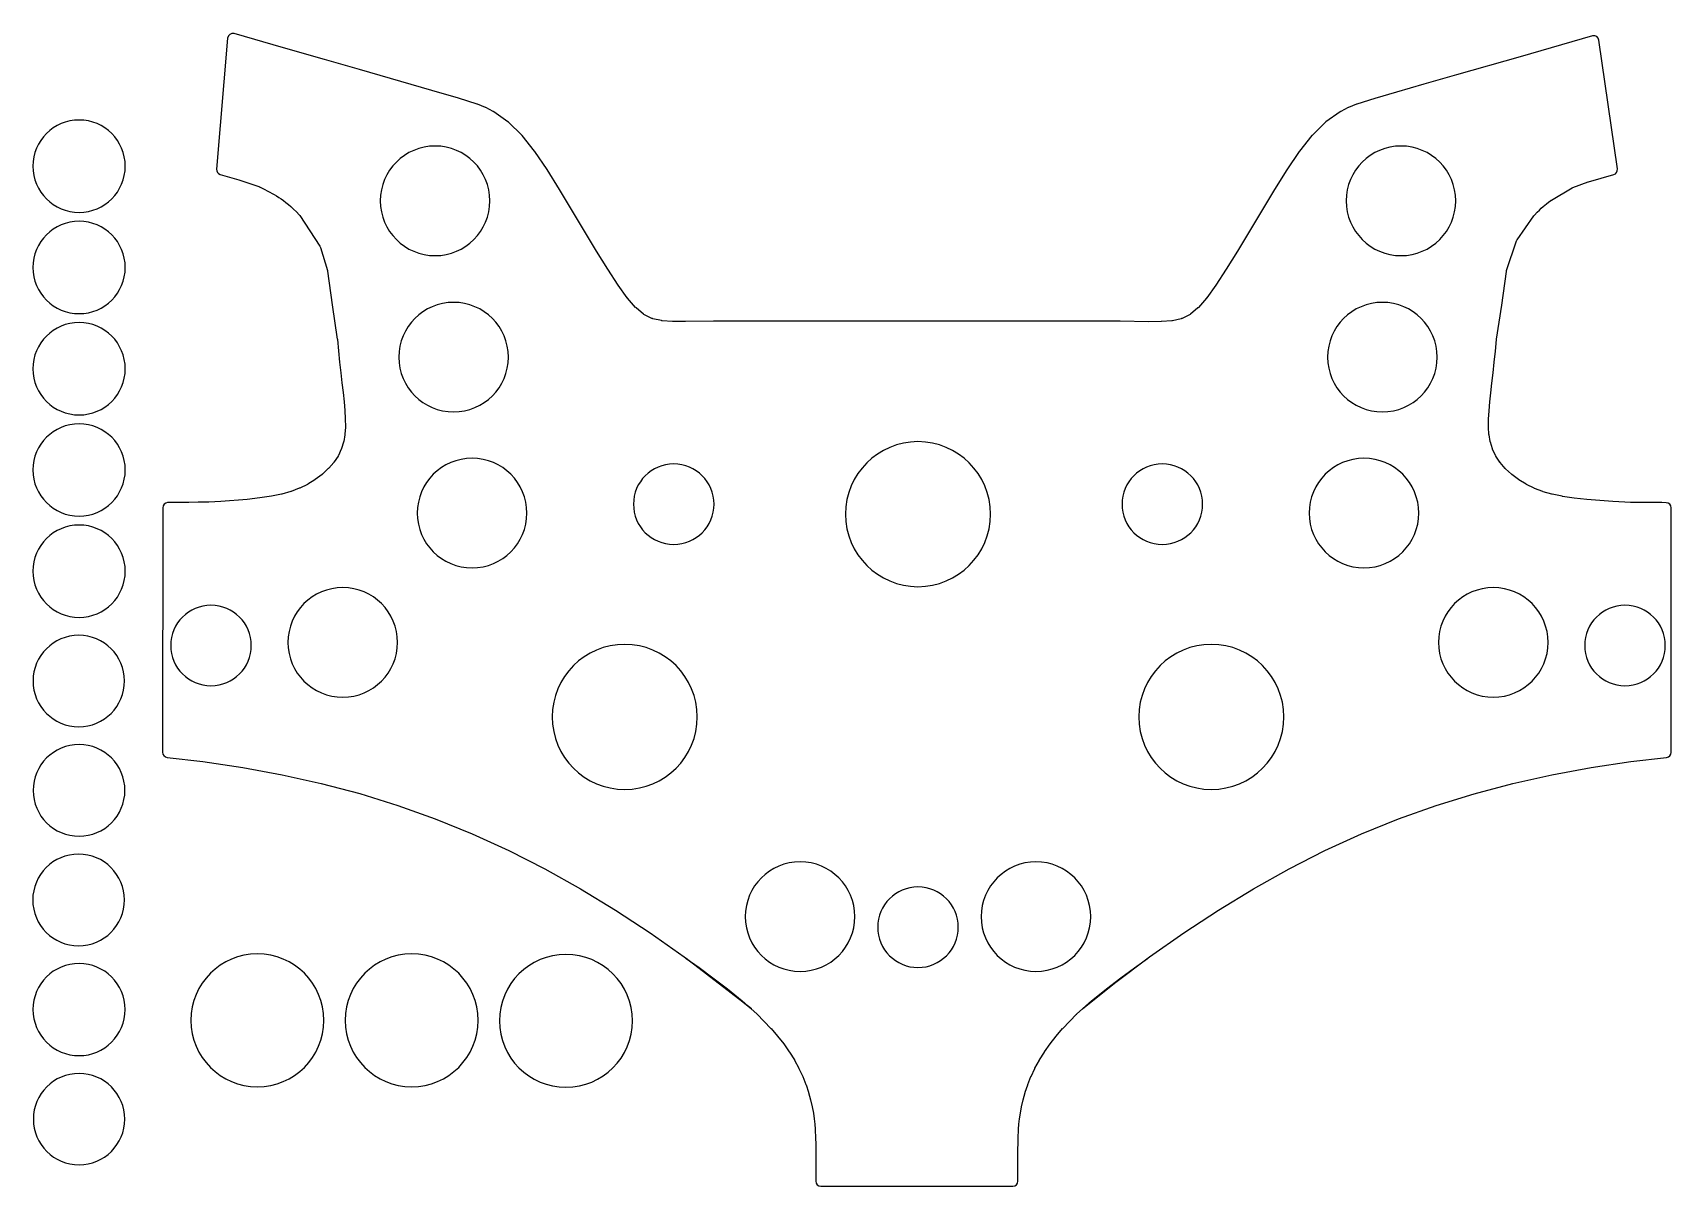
# Model space of a CAD drawing. Extents: x 47 to 250, y -176 to -33.
import ezdxf

# ---------------------------------------------------------------- set-up
doc = ezdxf.new("R2010")
doc.units = 0
doc.layers.add('LAYER_1', color=7, linetype='CONTINUOUS')

# ---------------------------------------------------------------- blocks, each defined once
blk = doc.blocks.new('BLOCK_2')
at = {"layer": 'LAYER_1', "color": 240}
blk.add_open_spline([(177.15, -154.38), (177.15, -154.38), (181.3, -151.08), (181.3, -151.08), (181.3, -151.08), (185.49, -147.93), (185.49, -147.93), (185.49, -147.93), (189.74, -144.94), (189.74, -144.94), (189.74, -144.94), (194.04, -142.12), (194.04, -142.12), (194.04, -142.12), (198.39, -139.48), (198.39, -139.48), (198.39, -139.48), (202.8, -137.01), (202.8, -137.01), (202.8, -137.01), (207.26, -134.74), (207.26, -134.74), (207.26, -134.74), (211.79, -132.67), (211.79, -132.67), (211.79, -132.67), (216.39, -130.8), (216.39, -130.8), (216.39, -130.8), (221.05, -129.13), (221.05, -129.13), (221.05, -129.13), (225.77, -127.67), (225.77, -127.67), (225.77, -127.67), (230.55, -126.4), (230.55, -126.4), (230.55, -126.4), (235.39, -125.32), (235.39, -125.32), (235.39, -125.32), (240.28, -124.42), (240.28, -124.42), (240.28, -124.42), (245.23, -123.68), (245.23, -123.68), (245.23, -123.68), (249.66, -123.18), (249.66, -123.18), (249.98, -123.14), (250.23, -122.87), (250.23, -122.54), (250.23, -122.54), (250.23, -92.2), (250.23, -92.2), (250.23, -91.86), (249.96, -91.57), (249.62, -91.56), (249.62, -91.56), (249.62, -91.56), (249.62, -91.56), (249.62, -91.56), (249.05, -91.54), (249.05, -91.54), (249.05, -91.54), (248.01, -91.53), (248.01, -91.53), (248.01, -91.53), (246.97, -91.53), (246.97, -91.53), (246.97, -91.53), (245.82, -91.52), (245.82, -91.52), (245.82, -91.52), (245.18, -91.51), (245.18, -91.51), (245.18, -91.51), (244.49, -91.48), (244.49, -91.48), (244.49, -91.48), (242.99, -91.41), (242.99, -91.41), (242.99, -91.41), (239.75, -91.16), (239.75, -91.16), (239.75, -91.16), (238.17, -90.98), (238.17, -90.98), (238.17, -90.98), (236.74, -90.77), (236.74, -90.77), (236.73, -90.77), (236.72, -90.77), (236.71, -90.76), (236.71, -90.76), (235.47, -90.51), (235.47, -90.51), (235.45, -90.51), (235.44, -90.51), (235.42, -90.5), (235.42, -90.5), (234.33, -90.19), (234.33, -90.19), (234.31, -90.19), (234.29, -90.18), (234.28, -90.17), (234.28, -90.17), (233.28, -89.79), (233.28, -89.79), (233.26, -89.78), (233.24, -89.77), (233.22, -89.76), (233.22, -89.76), (232.28, -89.3), (232.28, -89.3), (232.26, -89.29), (232.24, -89.28), (232.23, -89.27), (232.23, -89.27), (231.33, -88.72), (231.33, -88.72), (231.32, -88.7), (231.3, -88.69), (231.28, -88.68), (231.28, -88.68), (230.46, -88.06), (230.46, -88.06), (230.44, -88.05), (230.43, -88.03), (230.41, -88.02), (230.41, -88.02), (229.68, -87.34), (229.68, -87.34), (229.66, -87.33), (229.64, -87.31), (229.63, -87.29), (229.63, -87.29), (229.01, -86.58), (229.01, -86.58), (228.99, -86.56), (228.97, -86.53), (228.96, -86.51), (228.96, -86.51), (228.47, -85.77), (228.47, -85.77), (228.45, -85.75), (228.44, -85.72), (228.42, -85.69), (228.42, -85.69), (228.06, -84.93), (228.06, -84.93), (228.05, -84.9), (228.04, -84.88), (228.03, -84.85), (228.03, -84.85), (227.78, -84.06), (227.78, -84.06), (227.78, -84.03), (227.77, -84), (227.76, -83.98), (227.76, -83.98), (227.62, -83.14), (227.62, -83.14), (227.62, -83.12), (227.62, -83.1), (227.61, -83.08), (227.61, -83.08), (227.56, -82.19), (227.56, -82.19), (227.56, -82.17), (227.56, -82.16), (227.56, -82.14), (227.56, -82.14), (227.57, -81.18), (227.57, -81.18), (227.57, -81.18), (227.63, -80.14), (227.63, -80.14), (227.63, -80.14), (227.73, -79.05), (227.73, -79.05), (227.73, -79.05), (227.85, -77.9), (227.85, -77.9), (227.85, -77.9), (227.98, -76.7), (227.98, -76.7), (227.98, -76.7), (228.12, -75.44), (228.12, -75.44), (228.12, -75.44), (228.27, -74.11), (228.27, -74.11), (228.27, -74.11), (228.41, -72.73), (228.41, -72.73), (228.41, -72.73), (228.55, -71.3), (228.55, -71.3), (228.55, -71.29), (228.55, -71.27), (228.55, -71.26), (228.55, -71.26), (229.21, -67.02), (229.21, -67.02), (229.21, -67.02), (229.77, -62.85), (229.77, -62.85), (229.77, -62.81), (229.78, -62.77), (229.79, -62.73), (229.79, -62.73), (231.04, -59.07), (231.04, -59.07), (231.06, -59.01), (231.09, -58.96), (231.12, -58.91), (231.12, -58.91), (233.19, -55.95), (233.19, -55.95), (233.21, -55.92), (233.23, -55.9), (233.25, -55.88), (234.25, -54.79), (234.41, -54.74), (235.29, -54.04), (235.31, -54.02), (235.34, -54), (235.36, -53.99), (235.36, -53.99), (237.92, -52.49), (237.92, -52.49), (237.95, -52.47), (237.99, -52.45), (238.02, -52.44), (238.02, -52.44), (239.94, -51.74), (239.94, -51.74), (239.95, -51.73), (239.97, -51.73), (239.98, -51.72), (239.98, -51.72), (243.09, -50.83), (243.09, -50.83), (243.4, -50.74), (243.59, -50.44), (243.55, -50.13), (243.55, -50.13), (241.26, -34.15), (241.26, -34.15), (241.21, -33.77), (240.83, -33.52), (240.46, -33.63), (240.46, -33.63), (231.5, -36.2), (231.5, -36.2), (231.5, -36.2), (223.56, -38.47), (223.56, -38.47), (223.56, -38.47), (219.51, -39.63), (219.51, -39.63), (219.51, -39.63), (216.15, -40.59), (216.15, -40.59), (216.15, -40.59), (213.44, -41.37), (213.44, -41.37), (213.44, -41.37), (211.21, -42.09), (211.21, -42.09), (211.19, -42.09), (211.18, -42.1), (211.17, -42.1), (211.17, -42.1), (210.18, -42.5), (210.18, -42.5), (210.16, -42.51), (210.14, -42.51), (210.12, -42.52), (210.12, -42.52), (209.21, -43), (209.21, -43), (209.18, -43.01), (209.15, -43.02), (209.13, -43.04), (209.13, -43.04), (207.38, -44.28), (207.38, -44.28), (207.35, -44.3), (207.33, -44.32), (207.3, -44.35), (207.3, -44.35), (205.69, -45.94), (205.69, -45.94), (205.67, -45.96), (205.65, -45.98), (205.64, -46), (205.64, -46), (204.09, -47.94), (204.09, -47.94), (204.08, -47.95), (204.07, -47.96), (204.06, -47.98), (204.06, -47.98), (202.53, -50.23), (202.53, -50.23), (202.53, -50.23), (200.98, -52.7), (200.98, -52.7), (200.98, -52.7), (197.88, -57.86), (197.88, -57.86), (197.88, -57.86), (196.39, -60.34), (196.39, -60.34), (196.39, -60.34), (194.99, -62.59), (194.99, -62.59), (194.99, -62.59), (193.71, -64.55), (193.71, -64.55), (193.71, -64.55), (192.58, -66.12), (192.58, -66.12), (192.57, -66.14), (192.56, -66.15), (192.55, -66.17), (192.55, -66.17), (191.55, -67.32), (191.55, -67.32), (191.53, -67.34), (191.51, -67.37), (191.48, -67.39), (191.48, -67.39), (190.57, -68.15), (190.57, -68.15), (190.53, -68.18), (190.49, -68.21), (190.44, -68.23), (190.44, -68.23), (189.54, -68.68), (189.54, -68.68), (189.49, -68.7), (189.44, -68.72), (189.39, -68.73), (189.39, -68.73), (188.34, -68.97), (188.34, -68.97), (188.31, -68.98), (188.28, -68.98), (188.25, -68.98), (188.25, -68.98), (186.96, -69.08), (186.96, -69.08), (186.94, -69.08), (186.93, -69.08), (186.91, -69.08), (186.91, -69.08), (185.36, -69.09), (185.36, -69.09), (185.36, -69.09), (181.85, -69.04), (181.85, -69.04), (181.85, -69.04), (178.25, -69.02), (178.25, -69.02), (178.25, -69.02), (156.62, -69.02), (156.62, -69.02), (156.62, -69.02), (135, -69.02), (135, -69.02), (135, -69.02), (131.39, -69.04), (131.39, -69.04), (131.39, -69.04), (127.89, -69.08), (127.89, -69.08), (127.89, -69.08), (126.33, -69.07), (126.33, -69.07), (126.32, -69.07), (126.31, -69.07), (126.29, -69.07), (126.29, -69.07), (125, -68.98), (125, -68.98), (124.97, -68.98), (124.94, -68.97), (124.9, -68.96), (124.9, -68.96), (123.86, -68.73), (123.86, -68.73), (123.81, -68.72), (123.76, -68.7), (123.71, -68.68), (123.71, -68.68), (122.8, -68.23), (122.8, -68.23), (122.76, -68.2), (122.72, -68.18), (122.68, -68.14), (122.68, -68.14), (121.77, -67.38), (121.77, -67.38), (121.74, -67.36), (121.72, -67.34), (121.7, -67.31), (121.7, -67.31), (120.7, -66.16), (120.7, -66.16), (120.69, -66.14), (120.68, -66.13), (120.67, -66.11), (120.67, -66.11), (119.54, -64.54), (119.54, -64.54), (119.54, -64.54), (118.26, -62.58), (118.26, -62.58), (118.26, -62.58), (116.86, -60.33), (116.86, -60.33), (116.86, -60.33), (115.37, -57.86), (115.37, -57.86), (115.37, -57.86), (112.27, -52.69), (112.27, -52.69), (112.27, -52.69), (110.72, -50.22), (110.72, -50.22), (110.72, -50.22), (109.19, -47.97), (109.19, -47.97), (109.18, -47.96), (109.17, -47.94), (109.16, -47.93), (109.16, -47.93), (107.62, -45.99), (107.62, -45.99), (107.6, -45.97), (107.58, -45.95), (107.57, -45.93), (107.57, -45.93), (105.95, -44.34), (105.95, -44.34), (105.93, -44.31), (105.9, -44.29), (105.87, -44.27), (105.87, -44.27), (104.12, -43.03), (104.12, -43.03), (104.1, -43.02), (104.07, -43), (104.05, -42.99), (104.05, -42.99), (103.13, -42.51), (103.13, -42.51), (103.11, -42.5), (103.09, -42.5), (103.07, -42.49), (103.07, -42.49), (102.09, -42.09), (102.09, -42.09), (102.07, -42.09), (102.06, -42.08), (102.05, -42.08), (102.05, -42.08), (99.74, -41.33), (99.74, -41.33), (99.74, -41.33), (96.43, -40.38), (96.43, -40.38), (96.43, -40.38), (91.3, -38.91), (91.3, -38.91), (91.3, -38.91), (87.43, -37.8), (87.43, -37.8), (87.43, -37.8), (83.09, -36.56), (83.09, -36.56), (83.09, -36.56), (78.02, -35.1), (78.02, -35.1), (78.02, -35.1), (71.89, -33.34), (71.89, -33.34), (71.51, -33.23), (71.11, -33.5), (71.08, -33.9), (71.08, -33.9), (69.7, -50.15), (69.7, -50.15), (69.68, -50.45), (69.87, -50.73), (70.16, -50.81), (70.16, -50.81), (72.45, -51.47), (72.45, -51.47), (72.45, -51.47), (74.96, -52.32), (74.96, -52.32), (74.99, -52.33), (75.02, -52.34), (75.05, -52.36), (76.85, -53.3), (77.97, -53.75), (79.97, -55.82), (79.99, -55.85), (80.02, -55.88), (80.04, -55.92), (80.04, -55.92), (82.53, -59.72), (82.53, -59.72), (82.56, -59.77), (82.59, -59.83), (82.6, -59.89), (82.6, -59.89), (83.46, -62.73), (83.46, -62.73), (83.47, -62.76), (83.48, -62.79), (83.48, -62.83), (83.48, -62.83), (84.04, -67.01), (84.04, -67.01), (84.04, -67.01), (84.69, -71.25), (84.69, -71.25), (84.7, -71.26), (84.7, -71.27), (84.7, -71.28), (84.7, -71.28), (84.84, -72.71), (84.84, -72.71), (84.84, -72.71), (84.98, -74.1), (84.98, -74.1), (84.98, -74.1), (85.12, -75.42), (85.12, -75.42), (85.12, -75.42), (85.26, -76.69), (85.26, -76.69), (85.26, -76.69), (85.4, -77.89), (85.4, -77.89), (85.4, -77.89), (85.52, -79.04), (85.52, -79.04), (85.52, -79.04), (85.62, -80.13), (85.62, -80.13), (85.62, -80.13), (85.68, -81.16), (85.68, -81.16), (85.68, -81.16), (85.69, -82.13), (85.69, -82.13), (85.69, -82.14), (85.69, -82.16), (85.69, -82.18), (85.69, -82.18), (85.63, -83.06), (85.63, -83.06), (85.63, -83.09), (85.63, -83.11), (85.62, -83.13), (85.62, -83.13), (85.48, -83.96), (85.48, -83.96), (85.48, -83.99), (85.47, -84.02), (85.46, -84.04), (85.46, -84.04), (85.22, -84.83), (85.22, -84.83), (85.21, -84.86), (85.2, -84.89), (85.18, -84.92), (85.18, -84.92), (84.82, -85.68), (84.82, -85.68), (84.81, -85.71), (84.79, -85.73), (84.78, -85.76), (84.78, -85.76), (84.29, -86.5), (84.29, -86.5), (84.27, -86.52), (84.26, -86.54), (84.24, -86.56), (84.24, -86.56), (83.62, -87.28), (83.62, -87.28), (83.6, -87.3), (83.59, -87.31), (83.57, -87.33), (83.57, -87.33), (82.83, -88.01), (82.83, -88.01), (82.82, -88.02), (82.8, -88.03), (82.79, -88.05), (82.79, -88.05), (81.96, -88.67), (81.96, -88.67), (81.94, -88.68), (81.93, -88.69), (81.91, -88.7), (81.91, -88.7), (81.02, -89.25), (81.02, -89.25), (81, -89.26), (80.98, -89.27), (80.97, -89.28), (80.97, -89.28), (80.02, -89.75), (80.02, -89.75), (80, -89.76), (79.99, -89.77), (79.97, -89.77), (79.97, -89.77), (78.97, -90.16), (78.97, -90.16), (78.95, -90.17), (78.93, -90.17), (78.91, -90.18), (78.91, -90.18), (77.82, -90.49), (77.82, -90.49), (77.81, -90.49), (77.79, -90.49), (77.78, -90.5), (77.78, -90.5), (76.53, -90.75), (76.53, -90.75), (76.52, -90.75), (76.51, -90.75), (76.5, -90.76), (76.5, -90.76), (75.07, -90.97), (75.07, -90.97), (75.07, -90.97), (73.5, -91.14), (73.5, -91.14), (73.5, -91.14), (70.25, -91.39), (70.25, -91.39), (70.25, -91.39), (68.75, -91.47), (68.75, -91.47), (68.75, -91.47), (68.06, -91.49), (68.06, -91.49), (68.06, -91.49), (67.42, -91.5), (67.42, -91.5), (67.42, -91.5), (66.27, -91.51), (66.27, -91.51), (66.27, -91.51), (65.24, -91.52), (65.24, -91.52), (65.24, -91.52), (64.2, -91.53), (64.2, -91.53), (64.2, -91.53), (63.63, -91.54), (63.63, -91.54), (63.63, -91.54), (63.63, -91.54), (63.63, -91.54), (63.29, -91.56), (63.02, -91.84), (63.02, -92.18), (63.02, -92.18), (63.01, -122.53), (63.01, -122.53), (63.01, -122.85), (63.25, -123.12), (63.58, -123.16), (63.58, -123.16), (68.01, -123.67), (68.01, -123.67), (68.01, -123.67), (72.96, -124.4), (72.96, -124.4), (72.96, -124.4), (77.85, -125.31), (77.85, -125.31), (77.85, -125.31), (82.69, -126.39), (82.69, -126.39), (82.69, -126.39), (87.47, -127.66), (87.47, -127.66), (87.47, -127.66), (92.19, -129.12), (92.19, -129.12), (92.19, -129.12), (96.85, -130.79), (96.85, -130.79), (96.85, -130.79), (101.44, -132.66), (101.44, -132.66), (101.44, -132.66), (105.97, -134.73), (105.97, -134.73), (105.97, -134.73), (110.44, -137), (110.44, -137), (110.44, -137), (114.85, -139.47), (114.85, -139.47), (114.85, -139.47), (119.2, -142.12), (119.2, -142.12), (119.2, -142.12), (123.5, -144.94), (123.5, -144.94), (123.5, -144.94), (127.74, -147.93), (127.74, -147.93), (127.74, -147.93), (131.94, -151.07), (131.94, -151.07), (131.94, -151.07), (136.08, -154.38), (136.08, -154.38), (136.08, -154.38), (128, -148.12), (128, -148.12), (128, -148.12), (129.6, -149.26), (129.6, -149.26), (129.6, -149.26), (131.3, -150.51), (131.3, -150.51), (131.3, -150.51), (133.09, -151.88), (133.09, -151.88), (133.09, -151.88), (134.94, -153.38), (134.94, -153.38), (134.94, -153.38), (136.76, -155.01), (136.76, -155.01), (136.77, -155.02), (136.78, -155.03), (136.79, -155.04), (136.79, -155.04), (138.5, -156.8), (138.5, -156.8), (138.51, -156.81), (138.52, -156.82), (138.53, -156.83), (138.53, -156.83), (139.33, -157.76), (139.33, -157.76), (139.33, -157.76), (140.09, -158.73), (140.09, -158.73), (140.09, -158.73), (140.78, -159.71), (140.78, -159.71), (140.78, -159.72), (140.79, -159.73), (140.8, -159.74), (140.8, -159.74), (141.41, -160.72), (141.41, -160.72), (141.41, -160.73), (141.42, -160.74), (141.43, -160.75), (141.43, -160.75), (141.96, -161.74), (141.96, -161.74), (141.97, -161.75), (141.97, -161.76), (141.98, -161.77), (141.98, -161.77), (142.44, -162.75), (142.44, -162.75), (142.45, -162.76), (142.45, -162.77), (142.46, -162.79), (142.46, -162.79), (142.84, -163.75), (142.84, -163.75), (142.85, -163.77), (142.85, -163.78), (142.86, -163.79), (142.86, -163.79), (143.17, -164.73), (143.17, -164.73), (143.17, -164.74), (143.18, -164.75), (143.18, -164.76), (143.18, -164.76), (143.43, -165.67), (143.43, -165.67), (143.43, -165.67), (143.63, -166.54), (143.63, -166.54), (143.63, -166.54), (143.77, -167.33), (143.77, -167.33), (143.77, -167.33), (143.87, -168.04), (143.87, -168.04), (143.87, -168.04), (143.95, -168.69), (143.95, -168.69), (143.95, -168.69), (144, -169.29), (144, -169.29), (144, -169.29), (144.05, -170.45), (144.05, -170.45), (144.05, -170.45), (144.06, -171.08), (144.06, -171.08), (144.06, -171.08), (144.07, -171.78), (144.07, -171.78), (144.07, -171.78), (144.07, -172.56), (144.07, -172.56), (144.07, -172.56), (144.07, -173.45), (144.07, -173.45), (144.07, -173.45), (144.07, -175.75), (144.07, -175.75), (144.07, -176.1), (144.36, -176.39), (144.71, -176.39), (144.71, -176.39), (156.48, -176.39), (156.48, -176.39), (156.48, -176.39), (156.61, -176.39), (156.61, -176.39), (156.61, -176.39), (156.75, -176.39), (156.75, -176.39), (156.75, -176.39), (168.52, -176.39), (168.52, -176.39), (168.87, -176.39), (169.16, -176.1), (169.16, -175.75), (169.16, -175.75), (169.16, -173.46), (169.16, -173.46), (169.16, -173.46), (169.16, -172.56), (169.16, -172.56), (169.16, -172.56), (169.16, -171.78), (169.16, -171.78), (169.16, -171.78), (169.17, -171.08), (169.17, -171.08), (169.17, -171.08), (169.18, -170.46), (169.18, -170.46), (169.18, -170.46), (169.23, -169.29), (169.23, -169.29), (169.23, -169.29), (169.28, -168.69), (169.28, -168.69), (169.28, -168.69), (169.36, -168.04), (169.36, -168.04), (169.36, -168.04), (169.46, -167.33), (169.46, -167.33), (169.46, -167.33), (169.61, -166.54), (169.61, -166.54), (169.61, -166.54), (169.8, -165.68), (169.8, -165.68), (169.8, -165.68), (170.05, -164.76), (170.05, -164.76), (170.05, -164.75), (170.06, -164.74), (170.06, -164.73), (170.06, -164.73), (170.37, -163.79), (170.37, -163.79), (170.38, -163.78), (170.38, -163.77), (170.39, -163.76), (170.39, -163.76), (170.77, -162.79), (170.77, -162.79), (170.78, -162.78), (170.78, -162.77), (170.79, -162.75), (170.79, -162.75), (171.25, -161.77), (171.25, -161.77), (171.26, -161.76), (171.26, -161.75), (171.27, -161.74), (171.27, -161.74), (171.81, -160.75), (171.81, -160.75), (171.81, -160.74), (171.82, -160.73), (171.83, -160.72), (171.83, -160.72), (172.44, -159.74), (172.44, -159.74), (172.44, -159.73), (172.45, -159.72), (172.46, -159.71), (172.46, -159.71), (173.14, -158.73), (173.14, -158.73), (173.14, -158.73), (173.9, -157.76), (173.9, -157.76), (173.9, -157.76), (174.7, -156.83), (174.7, -156.83), (174.71, -156.82), (174.72, -156.81), (174.73, -156.8), (174.73, -156.8), (176.44, -155.04), (176.44, -155.04), (176.45, -155.03), (176.46, -155.02), (176.47, -155.01), (176.47, -155.01), (178.29, -153.38), (178.29, -153.38), (178.29, -153.38), (180.14, -151.88), (180.14, -151.88), (180.14, -151.88), (181.93, -150.51), (181.93, -150.51), (181.93, -150.51), (183.63, -149.27), (183.63, -149.27), (183.63, -149.27), (185.23, -148.12), (185.23, -148.12)], degree=3, knots=[0, 0, 0, 0, 1, 1, 1, 2, 2, 2, 3, 3, 3, 4, 4, 4, 5, 5, 5, 6, 6, 6, 7, 7, 7, 8, 8, 8, 9, 9, 9, 10, 10, 10, 11, 11, 11, 12, 12, 12, 13, 13, 13, 14, 14, 14, 15, 15, 15, 16, 16, 16, 17, 17, 17, 18, 18, 18, 19, 19, 19, 20, 20, 20, 21, 21, 21, 22, 22, 22, 23, 23, 23, 24, 24, 24, 25, 25, 25, 26, 26, 26, 27, 27, 27, 28, 28, 28, 29, 29, 29, 30, 30, 30, 31, 31, 31, 32, 32, 32, 33, 33, 33, 34, 34, 34, 35, 35, 35, 36, 36, 36, 37, 37, 37, 38, 38, 38, 39, 39, 39, 40, 40, 40, 41, 41, 41, 42, 42, 42, 43, 43, 43, 44, 44, 44, 45, 45, 45, 46, 46, 46, 47, 47, 47, 48, 48, 48, 49, 49, 49, 50, 50, 50, 51, 51, 51, 52, 52, 52, 53, 53, 53, 54, 54, 54, 55, 55, 55, 56, 56, 56, 57, 57, 57, 58, 58, 58, 59, 59, 59, 60, 60, 60, 61, 61, 61, 62, 62, 62, 63, 63, 63, 64, 64, 64, 65, 65, 65, 66, 66, 66, 67, 67, 67, 68, 68, 68, 69, 69, 69, 70, 70, 70, 71, 71, 71, 72, 72, 72, 73, 73, 73, 74, 74, 74, 75, 75, 75, 76, 76, 76, 77, 77, 77, 78, 78, 78, 79, 79, 79, 80, 80, 80, 81, 81, 81, 82, 82, 82, 83, 83, 83, 84, 84, 84, 85, 85, 85, 86, 86, 86, 87, 87, 87, 88, 88, 88, 89, 89, 89, 90, 90, 90, 91, 91, 91, 92, 92, 92, 93, 93, 93, 94, 94, 94, 95, 95, 95, 96, 96, 96, 97, 97, 97, 98, 98, 98, 99, 99, 99, 100, 100, 100, 101, 101, 101, 102, 102, 102, 103, 103, 103, 104, 104, 104, 105, 105, 105, 106, 106, 106, 107, 107, 107, 108, 108, 108, 109, 109, 109, 110, 110, 110, 111, 111, 111, 112, 112, 112, 113, 113, 113, 114, 114, 114, 115, 115, 115, 116, 116, 116, 117, 117, 117, 118, 118, 118, 119, 119, 119, 120, 120, 120, 121, 121, 121, 122, 122, 122, 123, 123, 123, 124, 124, 124, 125, 125, 125, 126, 126, 126, 127, 127, 127, 128, 128, 128, 129, 129, 129, 130, 130, 130, 131, 131, 131, 132, 132, 132, 133, 133, 133, 134, 134, 134, 135, 135, 135, 136, 136, 136, 137, 137, 137, 138, 138, 138, 139, 139, 139, 140, 140, 140, 141, 141, 141, 142, 142, 142, 143, 143, 143, 144, 144, 144, 145, 145, 145, 146, 146, 146, 147, 147, 147, 148, 148, 148, 149, 149, 149, 150, 150, 150, 151, 151, 151, 152, 152, 152, 153, 153, 153, 154, 154, 154, 155, 155, 155, 156, 156, 156, 157, 157, 157, 158, 158, 158, 159, 159, 159, 160, 160, 160, 161, 161, 161, 162, 162, 162, 163, 163, 163, 164, 164, 164, 165, 165, 165, 166, 166, 166, 167, 167, 167, 168, 168, 168, 169, 169, 169, 170, 170, 170, 171, 171, 171, 172, 172, 172, 173, 173, 173, 174, 174, 174, 175, 175, 175, 176, 176, 176, 177, 177, 177, 178, 178, 178, 179, 179, 179, 180, 180, 180, 181, 181, 181, 182, 182, 182, 183, 183, 183, 184, 184, 184, 185, 185, 185, 186, 186, 186, 187, 187, 187, 188, 188, 188, 189, 189, 189, 190, 190, 190, 191, 191, 191, 192, 192, 192, 193, 193, 193, 194, 194, 194, 195, 195, 195, 196, 196, 196, 197, 197, 197, 198, 198, 198, 199, 199, 199, 200, 200, 200, 201, 201, 201, 202, 202, 202, 203, 203, 203, 204, 204, 204, 205, 205, 205, 206, 206, 206, 207, 207, 207, 208, 208, 208, 209, 209, 209, 210, 210, 210, 211, 211, 211, 212, 212, 212, 213, 213, 213, 214, 214, 214, 215, 215, 215, 216, 216, 216, 217, 217, 217, 218, 218, 218, 219, 219, 219, 220, 220, 220, 221, 221, 221, 222, 222, 222, 223, 223, 223, 224, 224, 224, 225, 225, 225, 226, 226, 226, 227, 227, 227, 228, 228, 228, 229, 229, 229, 230, 230, 230, 231, 231, 231, 232, 232, 232, 233, 233, 233, 234, 234, 234, 235, 235, 235, 236, 236, 236, 237, 237, 237, 238, 238, 238, 239, 239, 239, 240, 240, 240, 241, 241, 241, 242, 242, 242, 243, 243, 243, 244, 244, 244, 245, 245, 245, 246, 246, 246, 247, 247, 247, 248, 248, 248, 249, 249, 249, 250, 250, 250, 251, 251, 251, 252, 252, 252, 253, 253, 253, 254, 254, 254, 255, 255, 255, 256, 256, 256, 257, 257, 257, 258, 258, 258, 259, 259, 259, 260, 260, 260, 261, 261, 261, 262, 262, 262, 263, 263, 263, 264, 264, 264, 265, 265, 265, 266, 266, 266, 267, 267, 267, 268, 268, 268, 269, 269, 269, 270, 270, 270, 271, 271, 271, 272, 272, 272, 273, 273, 273, 274, 274, 274, 275, 275, 275, 276, 276, 276, 277, 277, 277, 278, 278, 278, 279, 279, 279, 280, 280, 280, 281, 281, 281, 282, 282, 282, 283, 283, 283, 284, 284, 284, 285, 285, 285, 286, 286, 286, 287, 287, 287, 288, 288, 288, 289, 289, 289, 290, 290, 290, 291, 291, 291, 292, 292, 292, 293, 293, 293, 294, 294, 294, 295, 295, 295, 296, 296, 296, 297, 297, 297, 298, 298, 298, 299, 299, 299, 300, 300, 300, 301, 301, 301, 302, 302, 302, 303, 303, 303, 304, 304, 304, 305, 305, 305, 306, 306, 306, 307, 307, 307, 308, 308, 308, 309, 309, 309, 310, 310, 310, 311, 311, 311, 312, 312, 312, 313, 313, 313, 314, 314, 314, 315, 315, 315, 316, 316, 316, 317, 317, 317, 318, 318, 318, 319, 319, 319, 319], dxfattribs=at)
blk = doc.blocks.new('BLOCK_3')
at = {"layer": 'LAYER_1', "color": 240}
blk.add_open_spline([(78.56, -108.89), (78.56, -105.14), (81.61, -102.09), (85.36, -102.09), (89.12, -102.09), (92.16, -105.14), (92.16, -108.89), (92.16, -112.65), (89.12, -115.69), (85.36, -115.69), (81.61, -115.69), (78.56, -112.65), (78.56, -108.89), (78.56, -108.89), (78.56, -108.89), (78.56, -108.89)], degree=3, knots=[0, 0, 0, 0, 1, 1, 1, 2, 2, 2, 3, 3, 3, 4, 4, 4, 5, 5, 5, 5], dxfattribs=at)
blk = doc.blocks.new('BLOCK_4')
at = {"layer": 'LAYER_1', "color": 240}
blk.add_open_spline([(207.58, -73.49), (207.58, -69.74), (210.63, -66.69), (214.38, -66.69), (218.14, -66.69), (221.18, -69.74), (221.18, -73.49), (221.18, -77.25), (218.14, -80.29), (214.38, -80.29), (210.63, -80.29), (207.58, -77.25), (207.58, -73.49), (207.58, -73.49), (207.58, -73.49), (207.58, -73.49)], degree=3, knots=[0, 0, 0, 0, 1, 1, 1, 2, 2, 2, 3, 3, 3, 4, 4, 4, 5, 5, 5, 5], dxfattribs=at)
blk = doc.blocks.new('BLOCK_5')
at = {"layer": 'LAYER_1', "color": 240}
blk.add_open_spline([(221.35, -108.89), (221.35, -105.14), (224.39, -102.09), (228.15, -102.09), (231.9, -102.09), (234.95, -105.14), (234.95, -108.89), (234.95, -112.65), (231.9, -115.69), (228.15, -115.69), (224.39, -115.69), (221.35, -112.65), (221.35, -108.89), (221.35, -108.89), (221.35, -108.89), (221.35, -108.89)], degree=3, knots=[0, 0, 0, 0, 1, 1, 1, 2, 2, 2, 3, 3, 3, 4, 4, 4, 5, 5, 5, 5], dxfattribs=at)
blk = doc.blocks.new('BLOCK_6')
at = {"layer": 'LAYER_1', "color": 240}
blk.add_open_spline([(135.32, -142.93), (135.32, -139.17), (138.36, -136.13), (142.12, -136.13), (145.87, -136.13), (148.92, -139.17), (148.92, -142.93), (148.92, -146.68), (145.87, -149.73), (142.12, -149.73), (138.36, -149.73), (135.32, -146.68), (135.32, -142.93), (135.32, -142.93), (135.32, -142.93), (135.32, -142.93)], degree=3, knots=[0, 0, 0, 0, 1, 1, 1, 2, 2, 2, 3, 3, 3, 4, 4, 4, 5, 5, 5, 5], dxfattribs=at)
blk = doc.blocks.new('BLOCK_7')
at = {"layer": 'LAYER_1', "color": 240}
blk.add_open_spline([(94.61, -92.84), (94.61, -89.09), (97.66, -86.04), (101.41, -86.04), (105.17, -86.04), (108.21, -89.09), (108.21, -92.84), (108.21, -96.6), (105.17, -99.64), (101.41, -99.64), (97.66, -99.64), (94.61, -96.6), (94.61, -92.84), (94.61, -92.84), (94.61, -92.84), (94.61, -92.84)], degree=3, knots=[0, 0, 0, 0, 1, 1, 1, 2, 2, 2, 3, 3, 3, 4, 4, 4, 5, 5, 5, 5], dxfattribs=at)
blk = doc.blocks.new('BLOCK_8')
at = {"layer": 'LAYER_1', "color": 240}
blk.add_open_spline([(90.02, -54.09), (90.02, -50.33), (93.07, -47.29), (96.82, -47.29), (100.58, -47.29), (103.62, -50.33), (103.62, -54.09), (103.62, -57.84), (100.58, -60.89), (96.82, -60.89), (93.07, -60.89), (90.02, -57.84), (90.02, -54.09), (90.02, -54.09), (90.02, -54.09), (90.02, -54.09)], degree=3, knots=[0, 0, 0, 0, 1, 1, 1, 2, 2, 2, 3, 3, 3, 4, 4, 4, 5, 5, 5, 5], dxfattribs=at)
blk = doc.blocks.new('BLOCK_9')
at = {"layer": 'LAYER_1', "color": 240}
blk.add_open_spline([(92.32, -73.49), (92.32, -69.74), (95.37, -66.69), (99.12, -66.69), (102.88, -66.69), (105.92, -69.74), (105.92, -73.49), (105.92, -77.25), (102.88, -80.29), (99.12, -80.29), (95.37, -80.29), (92.32, -77.25), (92.32, -73.49), (92.32, -73.49), (92.32, -73.49), (92.32, -73.49)], degree=3, knots=[0, 0, 0, 0, 1, 1, 1, 2, 2, 2, 3, 3, 3, 4, 4, 4, 5, 5, 5, 5], dxfattribs=at)
blk = doc.blocks.new('BLOCK_10')
at = {"layer": 'LAYER_1', "color": 240}
blk.add_open_spline([(164.59, -142.93), (164.59, -139.17), (167.64, -136.13), (171.39, -136.13), (175.15, -136.13), (178.19, -139.17), (178.19, -142.93), (178.19, -146.68), (175.15, -149.73), (171.39, -149.73), (167.64, -149.73), (164.59, -146.68), (164.59, -142.93), (164.59, -142.93), (164.59, -142.93), (164.59, -142.93)], degree=3, knots=[0, 0, 0, 0, 1, 1, 1, 2, 2, 2, 3, 3, 3, 4, 4, 4, 5, 5, 5, 5], dxfattribs=at)
blk = doc.blocks.new('BLOCK_11')
at = {"layer": 'LAYER_1', "color": 240}
blk.add_open_spline([(205.3, -92.84), (205.3, -89.09), (208.34, -86.04), (212.1, -86.04), (215.85, -86.04), (218.9, -89.09), (218.9, -92.84), (218.9, -96.6), (215.85, -99.64), (212.1, -99.64), (208.34, -99.64), (205.3, -96.6), (205.3, -92.84), (205.3, -92.84), (205.3, -92.84), (205.3, -92.84)], degree=3, knots=[0, 0, 0, 0, 1, 1, 1, 2, 2, 2, 3, 3, 3, 4, 4, 4, 5, 5, 5, 5], dxfattribs=at)
blk = doc.blocks.new('BLOCK_12')
at = {"layer": 'LAYER_1', "color": 240}
blk.add_open_spline([(209.89, -54.09), (209.89, -50.33), (212.93, -47.29), (216.69, -47.29), (220.44, -47.29), (223.49, -50.33), (223.49, -54.09), (223.49, -57.84), (220.44, -60.89), (216.69, -60.89), (212.93, -60.89), (209.89, -57.84), (209.89, -54.09), (209.89, -54.09), (209.89, -54.09), (209.89, -54.09)], degree=3, knots=[0, 0, 0, 0, 1, 1, 1, 2, 2, 2, 3, 3, 3, 4, 4, 4, 5, 5, 5, 5], dxfattribs=at)
blk = doc.blocks.new('BLOCK_13')
at = {"layer": 'LAYER_1', "color": 240}
blk.add_open_spline([(151.75, -144.24), (151.75, -141.48), (153.99, -139.24), (156.75, -139.24), (159.52, -139.24), (161.75, -141.48), (161.75, -144.24), (161.75, -147), (159.52, -149.24), (156.75, -149.24), (153.99, -149.24), (151.75, -147), (151.75, -144.24), (151.75, -144.24), (151.75, -144.24), (151.75, -144.24)], degree=3, knots=[0, 0, 0, 0, 1, 1, 1, 2, 2, 2, 3, 3, 3, 4, 4, 4, 5, 5, 5, 5], dxfattribs=at)
blk = doc.blocks.new('BLOCK_14')
at = {"layer": 'LAYER_1', "color": 240}
blk.add_open_spline([(121.44, -91.74), (121.44, -88.98), (123.68, -86.74), (126.44, -86.74), (129.2, -86.74), (131.44, -88.98), (131.44, -91.74), (131.44, -94.5), (129.2, -96.74), (126.44, -96.74), (123.68, -96.74), (121.44, -94.5), (121.44, -91.74), (121.44, -91.74), (121.44, -91.74), (121.44, -91.74)], degree=3, knots=[0, 0, 0, 0, 1, 1, 1, 2, 2, 2, 3, 3, 3, 4, 4, 4, 5, 5, 5, 5], dxfattribs=at)
blk = doc.blocks.new('BLOCK_15')
at = {"layer": 'LAYER_1', "color": 240}
blk.add_open_spline([(184.15, -118.14), (184.15, -113.17), (188.18, -109.14), (193.15, -109.14), (198.12, -109.14), (202.15, -113.17), (202.15, -118.14), (202.15, -123.11), (198.12, -127.14), (193.15, -127.14), (188.18, -127.14), (184.15, -123.11), (184.15, -118.14), (184.15, -118.14), (184.15, -118.14), (184.15, -118.14)], degree=3, knots=[0, 0, 0, 0, 1, 1, 1, 2, 2, 2, 3, 3, 3, 4, 4, 4, 5, 5, 5, 5], dxfattribs=at)
blk = doc.blocks.new('BLOCK_16')
at = {"layer": 'LAYER_1', "color": 240}
blk.add_open_spline([(111.36, -118.14), (111.36, -113.17), (115.39, -109.14), (120.36, -109.14), (125.33, -109.14), (129.36, -113.17), (129.36, -118.14), (129.36, -123.11), (125.33, -127.14), (120.36, -127.14), (115.39, -127.14), (111.36, -123.11), (111.36, -118.14), (111.36, -118.14), (111.36, -118.14), (111.36, -118.14)], degree=3, knots=[0, 0, 0, 0, 1, 1, 1, 2, 2, 2, 3, 3, 3, 4, 4, 4, 5, 5, 5, 5], dxfattribs=at)
blk = doc.blocks.new('BLOCK_17')
at = {"layer": 'LAYER_1', "color": 240}
blk.add_open_spline([(147.75, -92.98), (147.75, -88.01), (151.78, -83.98), (156.75, -83.98), (161.72, -83.98), (165.75, -88.01), (165.75, -92.98), (165.75, -97.95), (161.72, -101.98), (156.75, -101.98), (151.78, -101.98), (147.75, -97.95), (147.75, -92.98), (147.75, -92.98), (147.75, -92.98), (147.75, -92.98)], degree=3, knots=[0, 0, 0, 0, 1, 1, 1, 2, 2, 2, 3, 3, 3, 4, 4, 4, 5, 5, 5, 5], dxfattribs=at)
blk = doc.blocks.new('BLOCK_18')
at = {"layer": 'LAYER_1', "color": 240}
blk.add_open_spline([(64.01, -109.28), (64.01, -106.52), (66.25, -104.28), (69.01, -104.28), (71.78, -104.28), (74.01, -106.52), (74.01, -109.28), (74.01, -112.04), (71.78, -114.28), (69.01, -114.28), (66.25, -114.28), (64.01, -112.04), (64.01, -109.28), (64.01, -109.28), (64.01, -109.28), (64.01, -109.28)], degree=3, knots=[0, 0, 0, 0, 1, 1, 1, 2, 2, 2, 3, 3, 3, 4, 4, 4, 5, 5, 5, 5], dxfattribs=at)
blk = doc.blocks.new('BLOCK_19')
at = {"layer": 'LAYER_1', "color": 240}
blk.add_open_spline([(182.07, -91.74), (182.07, -88.98), (184.3, -86.74), (187.07, -86.74), (189.83, -86.74), (192.07, -88.98), (192.07, -91.74), (192.07, -94.5), (189.83, -96.74), (187.07, -96.74), (184.3, -96.74), (182.07, -94.5), (182.07, -91.74), (182.07, -91.74), (182.07, -91.74), (182.07, -91.74)], degree=3, knots=[0, 0, 0, 0, 1, 1, 1, 2, 2, 2, 3, 3, 3, 4, 4, 4, 5, 5, 5, 5], dxfattribs=at)
blk = doc.blocks.new('BLOCK_20')
at = {"layer": 'LAYER_1', "color": 240}
blk.add_open_spline([(239.49, -109.28), (239.49, -106.52), (241.73, -104.28), (244.49, -104.28), (247.26, -104.28), (249.49, -106.52), (249.49, -109.28), (249.49, -112.04), (247.26, -114.28), (244.49, -114.28), (241.73, -114.28), (239.49, -112.04), (239.49, -109.28), (239.49, -109.28), (239.49, -109.28), (239.49, -109.28)], degree=3, knots=[0, 0, 0, 0, 1, 1, 1, 2, 2, 2, 3, 3, 3, 4, 4, 4, 5, 5, 5, 5], dxfattribs=at)

msp = doc.modelspace()

# ---------------------------------------------------------------- linework, layer by layer
at = {"layer": 'LAYER_1', "color": 230}
for points in [[(58.37, -49.79), (58.37, -52.96), (55.8, -55.52), (52.64, -55.52), (49.47, -55.52), (46.91, -52.96), (46.91, -49.79), (46.91, -46.62), (49.47, -44.06), (52.64, -44.06), (55.8, -44.06), (58.37, -46.62), (58.37, -49.79)], [(58.37, -62.36), (58.37, -65.52), (55.8, -68.09), (52.64, -68.09), (49.47, -68.09), (46.91, -65.52), (46.91, -62.36), (46.91, -59.19), (49.47, -56.63), (52.64, -56.63), (55.8, -56.63), (58.37, -59.19), (58.37, -62.36)], [(58.37, -74.93), (58.37, -78.09), (55.8, -80.66), (52.64, -80.66), (49.47, -80.66), (46.91, -78.09), (46.91, -74.93), (46.91, -71.76), (49.47, -69.19), (52.64, -69.19), (55.8, -69.19), (58.37, -71.76), (58.37, -74.93)], [(58.37, -87.49), (58.37, -90.66), (55.8, -93.22), (52.64, -93.22), (49.47, -93.22), (46.91, -90.66), (46.91, -87.49), (46.91, -84.33), (49.47, -81.76), (52.64, -81.76), (55.8, -81.76), (58.37, -84.33), (58.37, -87.49)], [(58.37, -100.06), (58.37, -103.23), (55.8, -105.79), (52.64, -105.79), (49.47, -105.79), (46.91, -103.23), (46.91, -100.06), (46.91, -96.9), (49.47, -94.33), (52.64, -94.33), (55.8, -94.33), (58.37, -96.9), (58.37, -100.06)], [(58.28, -113.68), (58.28, -116.82), (55.74, -119.36), (52.6, -119.36), (49.47, -119.36), (46.93, -116.82), (46.93, -113.68), (46.93, -110.55), (49.47, -108.01), (52.6, -108.01), (55.74, -108.01), (58.28, -110.55), (58.28, -113.68)], [(58.33, -127.26), (58.33, -130.4), (55.78, -132.95), (52.64, -132.95), (49.49, -132.95), (46.94, -130.4), (46.94, -127.26), (46.94, -124.12), (49.49, -121.57), (52.64, -121.57), (55.78, -121.57), (58.33, -124.12), (58.33, -127.26)], [(58.27, -140.86), (58.27, -144), (55.72, -146.55), (52.58, -146.55), (49.44, -146.55), (46.89, -144), (46.89, -140.86), (46.89, -137.72), (49.44, -135.17), (52.58, -135.17), (55.72, -135.17), (58.27, -137.72), (58.27, -140.86)], [(83.02, -155.8), (83.02, -160.36), (79.33, -164.05), (74.77, -164.05), (70.21, -164.05), (66.52, -160.36), (66.52, -155.8), (66.52, -151.24), (70.21, -147.55), (74.77, -147.55), (79.33, -147.55), (83.02, -151.24), (83.02, -155.8)], [(102.17, -155.8), (102.17, -160.36), (98.47, -164.05), (93.92, -164.05), (89.36, -164.05), (85.67, -160.36), (85.67, -155.8), (85.67, -151.24), (89.36, -147.55), (93.92, -147.55), (98.47, -147.55), (102.17, -151.24), (102.17, -155.8)], [(121.31, -155.86), (121.31, -160.42), (117.62, -164.11), (113.06, -164.11), (108.51, -164.11), (104.81, -160.42), (104.81, -155.86), (104.81, -151.3), (108.51, -147.61), (113.06, -147.61), (117.62, -147.61), (121.31, -151.3), (121.31, -155.86)], [(58.35, -154.46), (58.35, -157.62), (55.79, -160.18), (52.64, -160.18), (49.48, -160.18), (46.92, -157.62), (46.92, -154.46), (46.92, -151.3), (49.48, -148.74), (52.64, -148.74), (55.79, -148.74), (58.35, -151.3), (58.35, -154.46)], [(58.31, -168.06), (58.31, -171.19), (55.77, -173.73), (52.64, -173.73), (49.51, -173.73), (46.97, -171.19), (46.97, -168.06), (46.97, -164.93), (49.51, -162.39), (52.64, -162.39), (55.77, -162.39), (58.31, -164.93), (58.31, -168.06)]]:
    msp.add_open_spline(points, degree=3, knots=[0, 0, 0, 0, 1, 1, 1, 2, 2, 2, 3, 3, 3, 4, 4, 4, 4], dxfattribs=at)

# ---------------------------------------------------------------- block references
at = {"layer": 'LAYER_1'}
for name in ['BLOCK_2', 'BLOCK_8', 'BLOCK_12', 'BLOCK_9', 'BLOCK_4', 'BLOCK_17', 'BLOCK_7', 'BLOCK_14', 'BLOCK_19', 'BLOCK_11', 'BLOCK_3', 'BLOCK_5', 'BLOCK_18', 'BLOCK_20', 'BLOCK_16', 'BLOCK_15', 'BLOCK_6', 'BLOCK_10', 'BLOCK_13']:
    msp.add_blockref(name, (0, 0), dxfattribs=at)

doc.saveas('drawing.dxf')
